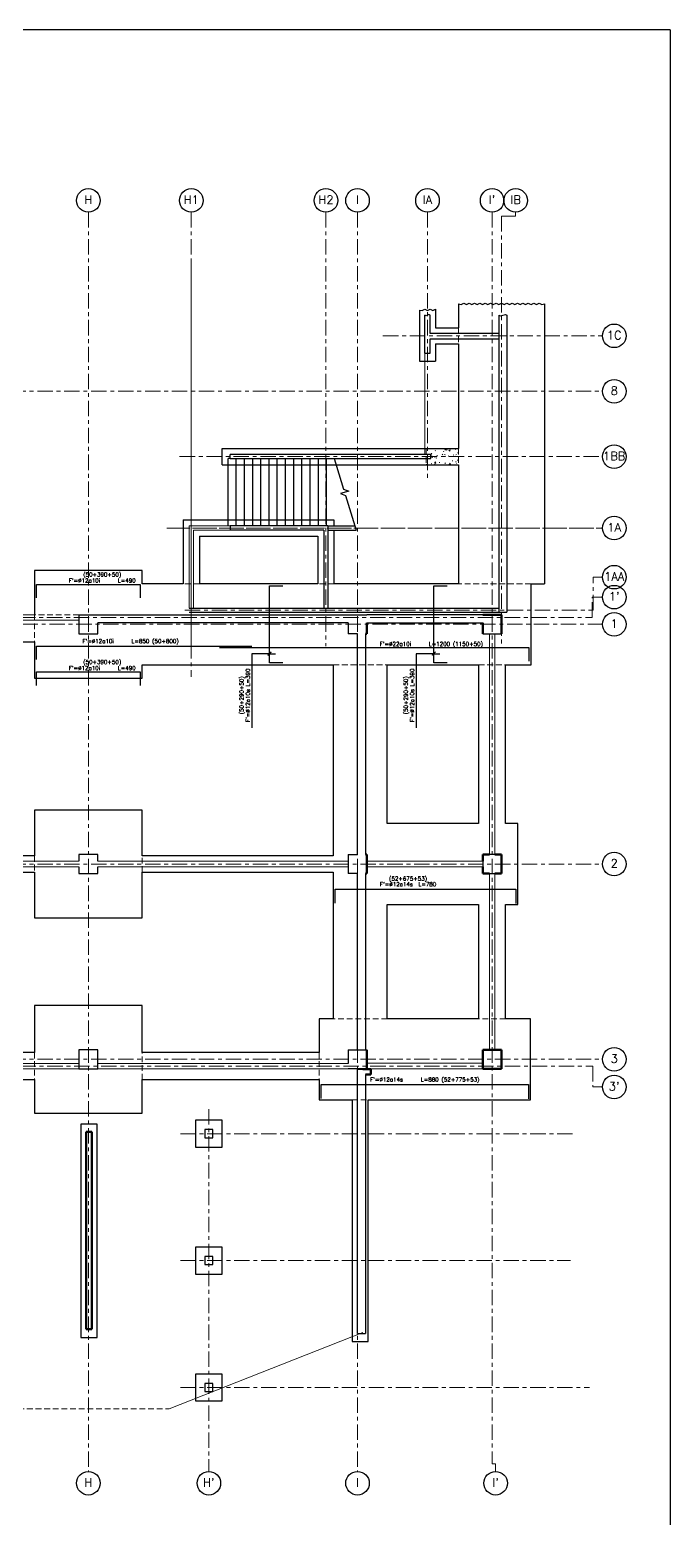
# Model space of a CAD drawing. Extents: x -4 to 6083, y -4 to 8618.
# Drawn here: x 3703 to 6083, y 3091 to 8618 of the extents above; entities that cross this region are included whole.
import ezdxf
from ezdxf.enums import TextEntityAlignment as Align
from ezdxf.xclip import XClip

# ---------------------------------------------------------------- set-up
doc = ezdxf.new("R2010")
doc.units = 0
doc.header["$LTSCALE"] = 45
doc.header["$MEASUREMENT"] = 0
doc.header["$XCLIPFRAME"] = 0
doc.linetypes.add('2017_67-100$0$Grid Line', pattern=[2.2225, 1.27, -0.3175, 0.3175, -0.3175])
doc.linetypes.add('2017_67-100$0$RLE-PROYECCION', pattern=[0.71438, 0.47625, -0.23813])
doc.layers.get('0').update_dxf_attribs({"linetype": 'CONTINUOUS'})
for name, color, linetype, lineweight in [('2017_67-100$0$A-GENM', 3, 'CONTINUOUS', 15), ('2017_67-100$0$RLE-EJE', 3, 'CONTINUOUS', 25), ('2017_67-100$0$RLE-EJES', 1, '2017_67-100$0$Grid Line', 9), ('2017_67-100$0$RLE-FUNDACION', 3, 'CONTINUOUS', 25), ('2017_67-100$0$RLE-LOSA', 3, 'CONTINUOUS', 15), ('2017_67-100$0$RLE-MURO', 3, 'CONTINUOUS', 25), ('2017_67-100$0$RLE-PILAR', 5, 'CONTINUOUS', 50), ('2017_67-100$0$RLE-PROYECCION', 2, '2017_67-100$0$RLE-PROYECCION', 15), ('2017_67-100$0$RLE-VIGA', 3, 'CONTINUOUS', 15)]:
    doc.layers.add(name, color=color, linetype=linetype, lineweight=lineweight)
for name, color, linetype in [('2017_67-100$0$CONTORNOS', 3, 'CONTINUOUS'), ('fe', 7, 'CONTINUOUS'), ('RLA-FORMATO', 7, 'CONTINUOUS'), ('TEXTOS-SM', 3, 'CONTINUOUS')]:
    doc.layers.add(name, color=color, linetype=linetype)
doc.styles.add('2017_67-100$0$ROMAND', font='romand', dxfattribs={"height": 31.5})
doc.styles.add('ROMANS', font='ROMANS.shx', dxfattribs={"height": 16.875})
doc.styles.add('ROMANS0', font='romans.shx')
doc.dimstyles.new('ING-75', dxfattribs={"dimscale": 75, "dimtxt": 0.27, "dimasz": 0.3, "dimexe": 0, "dimexo": 0, "dimgap": 0.1, "dimtad": 1, "dimdec": 1, "dimzin": 12, "dimdsep": 46, "dimtxsty": 'ROMANS', "dimblk": 'TICK1', "dimblk1": 'TICK1', "dimblk2": 'TICK1', "dimcen": 0.09, "dimclrd": 2, "dimclre": 1, "dimclrt": 3, "dimadec": 0, "dimazin": 0, "dimtfac": 1, "dimtdec": 0, "dimtix": 1, "dimtmove": 2, "dimatfit": 3, "dimldrblk": 'TICK1', "dimfxl": 0, "dimfxlon": 1, "dimtolj": 1, "dimtzin": 0, "dimarcsym": 0})

# ---------------------------------------------------------------- blocks, each defined once
blk = doc.blocks.new('2017_67-100$0$A$C275F4B4F')
at = {"layer": '2017_67-100$0$RLE-PILAR'}
for p, q in [((-7.7, -1002.5), (-7.7, -269.2)), ((-7.7, -269.2), (12.3, -269.2)), ((12.3, -269.2), (12.3, -1002.5)), ((-7.7, -1002.5), (12.3, -1002.5))]:
    blk.add_line(p, q, dxfattribs=at)
blk = doc.blocks.new('2017_67-100')
at = {"layer": '2017_67-100$0$A-GENM'}
h = blk.add_hatch(dxfattribs=at)
h.set_pattern_fill('FP_1', color=1, style=0, pattern_type=2)
h.set_pattern_definition([(50, (4817.205, 5914.94), (54.6555, -4.7815), [5.715, -62.865]), (355, (4817.205, 5914.94), (-10.5728, 57.3166), [4.572, -50.292]), (100.451, (4821.76, 5914.544), (44.0828, 52.535), [4.857, -53.427]), (46.184, (4817.205, 5930.18), (81.3237, -12.613), [8.572, -94.297]), (96.636, (4823.98, 5929.13), (71.221, 74.2287), [7.286, -80.141]), (351.184, (4817.205, 5930.18), (71.2217, 74.2274), [6.858, -75.438]), (21, (4824.825, 5926.37), (45.4846, -30.6795), [5.715, -62.865]), (326, (4824.825, 5926.37), (18.5405, 55.256), [4.572, -50.292]), (71.451, (4828.615, 5923.815), (64.025, 24.5763), [4.857, -53.427]), (37.5, (4817.205, 5914.942), (0.9261, 25.36672), [2.515, -47.168, 2.515, -48.539, -50.483]), (37.5, (4817.205, 5914.942), (0.9261, 25.36672), [-100.736, 2.515, -47.968]), (7.5, (4817.205, 5914.942), (20.0456, 30.0546), [2.515, -26.594, 2.515, -46.025, -19.241]), (7.5, (4817.205, 5914.942), (20.0456, 30.0546), [-77.648, 2.515, -16.726]), (327.5, (4800.212, 5914.942), (40.6768, -1.71882), [2.515, -16.535, 2.515, -56.921, -78.867]), (327.5, (4800.212, 5914.942), (40.6768, -1.71882), [-78.486, 2.515, -76.352]), (317.5, (4792.592, 5914.94), (44.4383, 7.6279), [2.515, -22.25, 2.515, -36.957, -56.007]), (317.5, (4792.592, 5914.94), (44.4383, 7.6279), [-64.237, 2.515, -53.492])])
h.paths.add_polyline_path([(5176.58, 7002.626), (5176.825, 7062.631), (5056.702, 7062.633), (5056.457, 7002.628), (5056.58, 7002.631)])
at = {"layer": '2017_67-100$0$CONTORNOS'}
for p, q in [((4321.065, 6775.131), (4321.065, 7025.131)), ((4328.694, 7025.131), (4321.065, 7025.131)), ((4351.565, 6775.131), (4351.565, 7025.131)), ((4382.065, 6775.131), (4382.065, 7025.131)), ((4412.565, 6775.131), (4412.565, 7025.131)), ((4443.065, 6775.131), (4443.065, 7025.131)), ((4473.565, 6775.131), (4473.565, 7025.131)), ((4504.065, 6775.131), (4504.065, 7025.131)), ((4534.565, 6775.131), (4534.565, 7025.131)), ((4565.065, 6775.131), (4565.065, 7025.131)), ((4595.565, 6775.131), (4595.565, 7025.131)), ((4626.065, 6775.131), (4626.065, 7025.131)), ((4656.565, 6775.131), (4656.565, 7025.131)), ((4687.065, 6775.131), (4687.065, 7025.131)), ((4715.865, 7025.131), (4750.262, 6912.279)), ((4750.262, 6912.279), (4769.15, 6904.759)), ((4769.15, 6904.759), (4738.779, 6895.502)), ((4738.779, 6895.502), (4757.667, 6887.982)), ((4757.667, 6887.982), (4796.637, 6760.131)), ((4692.065, 6775.131), (4792.065, 6775.131)), ((4692.065, 6760.131), (4796.637, 6760.131))]:
    blk.add_line(p, q, dxfattribs=at)
at = {"layer": '2017_67-100$0$CONTORNOS', "color": 2}
for points in [[(5032.065, 7576.907), (5042.074, 7574.613), (5052.074, 7579.613), (5057.074, 7577.113), (5062.074, 7574.613), (5072.074, 7579.613), (5077.074, 7577.113), (5082.074, 7574.613), (5092.065, 7579.608)], [(5176.58, 7599.445), (5186.588, 7597.151), (5196.588, 7602.151), (5201.588, 7599.651), (5206.588, 7597.151), (5216.588, 7602.151), (5221.588, 7599.651), (5226.588, 7597.151), (5236.588, 7602.151), (5241.588, 7599.651), (5246.588, 7597.151), (5256.588, 7602.151), (5261.588, 7599.651), (5266.588, 7597.151), (5276.588, 7602.151), (5281.588, 7599.651), (5286.588, 7597.151), (5296.588, 7602.151), (5301.588, 7599.651), (5306.588, 7597.151), (5316.588, 7602.151), (5321.588, 7599.651), (5326.588, 7597.151), (5336.588, 7602.151), (5341.588, 7599.651), (5346.588, 7597.151), (5356.588, 7602.151), (5361.588, 7599.651), (5366.588, 7597.151), (5376.588, 7602.151), (5381.588, 7599.651), (5386.588, 7597.151), (5396.588, 7602.151), (5401.588, 7599.651), (5406.588, 7597.151), (5416.588, 7602.151), (5421.588, 7599.651), (5426.588, 7597.151), (5436.588, 7602.151), (5441.588, 7599.651), (5446.588, 7597.151), (5456.588, 7602.151), (5461.588, 7599.651), (5466.588, 7597.151), (5476.588, 7602.151), (5481.588, 7599.651), (5486.588, 7597.151), (5496.59, 7599.651)], [(5072.065, 7557.68), (5067.065, 7560.18), (5057.065, 7555.18), (5052.065, 7557.68)], [(5326.588, 7557.68), (5331.588, 7555.18), (5351.588, 7560.18), (5356.588, 7557.68)]]:
    blk.add_lwpolyline(points, dxfattribs=at)
at = {"layer": '2017_67-100$0$RLE-EJE'}
for centre in [(3802.065, 7983.878), (4184.565, 7983.878), (4684.565, 7983.878), (4802.065, 7983.878), (5062.065, 7983.878), (5302.065, 7983.878), (5389.565, 7983.878), (5755.831, 7481.087), (5755.831, 7275.128), (5755.831, 7032.631), (5755.831, 6767.631), (5755.831, 6585.144), (5755.831, 6511.049), (5755.831, 6410.144), (5755.831, 5520.144), (5755.831, 4795.128), (5755.831, 4692.467), (3802.065, 3221.181), (4249.773, 3221.181), (4802.065, 3221.181), (5314.986, 3221.181)]:
    blk.add_circle(centre, 43.75, dxfattribs=at)
at = {"layer": '2017_67-100$0$RLE-EJES'}
for p, q in [((3802.065, 7940.128), (3802.065, 3264.931)), ((4184.565, 7940.128), (4184.565, 6214.889)), ((4684.565, 7940.128), (4684.565, 6329.386)), ((4802.065, 7940.128), (4802.065, 3264.931)), ((5062.065, 7940.128), (5062.065, 6940.53)), ((5302.065, 7940.128), (5302.065, 3293.475)), ((5336.588, 7925.128), (5336.588, 6327.375)), ((5389.565, 7925.128), (5336.588, 7925.128)), ((5389.565, 7940.128), (5389.565, 7925.128)), ((4184.565, 7754.723), (4184.565, 6329.386)), ((4896.581, 7481.087), (5712.081, 7481.087)), ((312.065, 7275.128), (5712.081, 7275.128)), ((4141.242, 7032.631), (5712.081, 7032.631)), ((4093.524, 6767.631), (5712.081, 6767.631)), ((4117.174, 6767.631), (5712.081, 6767.631)), ((5677.84, 6585.144), (5712.081, 6585.144)), ((5677.84, 6462.628), (5677.84, 6585.144)), ((5674.086, 6435.128), (5674.086, 6511.049)), ((5674.086, 6511.049), (5712.081, 6511.049)), ((347.924, 6435.128), (5674.086, 6435.128)), ((4160.45, 6462.628), (5677.84, 6462.628)), ((356.865, 6410.144), (5712.081, 6410.144)), ((312.065, 5520.144), (5712.081, 5520.144)), ((312.065, 4795.128), (5712.081, 4795.128)), ((349.033, 4770.128), (5676.317, 4770.128)), ((5676.317, 4770.128), (5676.317, 4692.467)), ((5676.317, 4692.467), (5712.081, 4692.467)), ((4249.773, 4610.173), (4249.773, 3264.931)), ((4143.774, 4518.9), (5603.774, 4518.9)), ((4143.774, 4047.686), (5593.774, 4047.686)), ((4143.774, 3576.472), (5663.774, 3576.472)), ((5302.065, 3293.475), (5314.986, 3293.475)), ((5314.986, 3293.475), (5314.986, 3264.931))]:
    blk.add_line(p, q, dxfattribs=at)
at = {"layer": '2017_67-100$0$RLE-FUNDACION'}
for p, q in [((5032.065, 7576.907), (5032.065, 7386.651)), ((5092.065, 7579.608), (5092.065, 7511.087)), ((5176.58, 7599.445), (5176.58, 7511.087)), ((5496.59, 7599.651), (5496.59, 6560.128)), ((5092.065, 7511.087), (5176.58, 7511.087)), ((5092.065, 7451.087), (5092.065, 7386.651)), ((5092.065, 7451.087), (5176.58, 7451.087)), ((5176.58, 7451.087), (5176.58, 7062.631)), ((5032.065, 7386.651), (5092.065, 7386.651)), ((4298.694, 7062.631), (5176.58, 7062.631)), ((4298.694, 7002.631), (4298.694, 7062.631)), ((4298.694, 7002.631), (5176.58, 7002.631)), ((5176.58, 7002.631), (5176.58, 6560.128)), ((4154.565, 6797.631), (4714.565, 6797.631)), ((4154.565, 6797.631), (4154.565, 6560.128)), ((4714.565, 6797.631), (4714.565, 6775.131)), ((4714.565, 6760.131), (4714.565, 6560.128)), ((4214.565, 6737.631), (4654.565, 6737.631)), ((4214.565, 6737.631), (4214.565, 6560.128)), ((4654.565, 6737.631), (4654.565, 6560.128)), ((3602.065, 6610.144), (3602.065, 6445.128)), ((4002.065, 6610.144), (3602.065, 6610.144)), ((4002.065, 6560.128), (4002.065, 6610.144)), ((4154.565, 6560.128), (4002.065, 6560.128)), ((4654.565, 6560.128), (4214.565, 6560.128)), ((5176.58, 6560.128), (4714.565, 6560.128)), ((5446.588, 6260.128), (5446.588, 6560.128)), ((5446.588, 6560.128), (5496.59, 6560.128)), ((2837.065, 6345.128), (3602.065, 6345.128)), ((3602.065, 6345.128), (3602.065, 6210.144)), ((4002.065, 6210.144), (4002.065, 6260.128)), ((4002.065, 6260.128), (4712.065, 6260.128)), ((4712.065, 6260.128), (4712.065, 5550.144)), ((4912.065, 5670.144), (4912.065, 6260.128)), ((4912.065, 6260.128), (5252.065, 6260.128)), ((5252.065, 6260.128), (5252.065, 5670.144)), ((5352.065, 5670.144), (5352.065, 6260.128)), ((5352.065, 6260.128), (5446.588, 6260.128)), ((3602.065, 6210.144), (4002.065, 6210.144)), ((3602.065, 5720.144), (3602.065, 5550.144)), ((4002.065, 5720.144), (3602.065, 5720.144)), ((4002.065, 5550.144), (4002.065, 5720.144)), ((5252.065, 5670.144), (4912.065, 5670.144)), ((5397.065, 5670.144), (5352.065, 5670.144)), ((5397.065, 5370.144), (5397.065, 5670.144)), ((3602.065, 5550.144), (3002.065, 5550.144)), ((4712.065, 5550.144), (4002.065, 5550.144)), ((3002.065, 5490.144), (3602.065, 5490.144)), ((3602.065, 5490.144), (3602.065, 5320.144)), ((4002.065, 5320.144), (4002.065, 5490.144)), ((4002.065, 5490.144), (4712.065, 5490.144)), ((4712.065, 5490.144), (4712.065, 4945.144)), ((4912.065, 4945.144), (4912.065, 5370.144)), ((4912.065, 5370.144), (5252.065, 5370.144)), ((5252.065, 5370.144), (5252.065, 4945.144)), ((5352.065, 4945.144), (5352.065, 5370.144)), ((5352.065, 5370.144), (5397.065, 5370.144)), ((3602.065, 5320.144), (4002.065, 5320.144)), ((3602.065, 4995.144), (3602.065, 4820.128)), ((4002.065, 4995.144), (3602.065, 4995.144)), ((4002.065, 4820.128), (4002.065, 4995.144)), ((4712.065, 4945.144), (4659.565, 4945.144)), ((4659.565, 4945.144), (4659.565, 4820.128)), ((5252.065, 4945.144), (4912.065, 4945.144)), ((5444.565, 4945.144), (5352.065, 4945.144)), ((5444.565, 4645.144), (5444.565, 4945.144)), ((3602.065, 4820.128), (3002.065, 4820.128)), ((4659.565, 4820.128), (4002.065, 4820.128)), ((3002.065, 4720.128), (3602.065, 4720.128)), ((3602.065, 4720.128), (3602.065, 4595.144)), ((4002.065, 4595.144), (4002.065, 4720.128)), ((4002.065, 4720.128), (4659.565, 4720.128)), ((4659.565, 4720.128), (4659.565, 4645.144)), ((4659.565, 4645.144), (4782.065, 4645.144)), ((4782.065, 4645.144), (4782.065, 3747.564)), ((4842.065, 3747.564), (4842.065, 4645.144)), ((4842.065, 4645.144), (5444.565, 4645.144)), ((3602.065, 4595.144), (4002.065, 4595.144)), ((3774.368, 4554.881), (3774.368, 3762.583)), ((3834.368, 4554.881), (3774.368, 4554.881)), ((3834.368, 3762.583), (3834.368, 4554.881)), ((4299.773, 4568.9), (4199.773, 4568.9)), ((4199.773, 4568.9), (4199.773, 4468.9)), ((4299.773, 4468.9), (4299.773, 4568.9)), ((4199.773, 4468.9), (4299.773, 4468.9)), ((4299.773, 4097.686), (4199.773, 4097.686)), ((4199.773, 4097.686), (4199.773, 3997.686)), ((4299.773, 3997.686), (4299.773, 4097.686)), ((4199.773, 3997.686), (4299.773, 3997.686)), ((3774.368, 3762.583), (3834.368, 3762.583)), ((4782.065, 3747.564), (4842.065, 3747.564)), ((4199.773, 3626.472), (4199.773, 3526.472)), ((4299.773, 3626.472), (4199.773, 3626.472)), ((4299.773, 3526.472), (4299.773, 3626.472)), ((4199.773, 3526.472), (4299.773, 3526.472))]:
    blk.add_line(p, q, dxfattribs=at)
at = {"layer": '2017_67-100$0$RLE-LOSA'}
for p, q in [((5052.065, 7416.651), (5052.065, 7040.131)), ((4822.065, 4758.128), (4822.065, 4760.128)), ((4101.875, 3497.297), (4822.065, 3781.017))]:
    blk.add_line(p, q, dxfattribs=at)
at = {"layer": '2017_67-100$0$RLE-MURO'}
for p, q in [((5052.065, 7416.651), (5052.065, 7557.68)), ((5072.065, 7489.837), (5072.065, 7557.68)), ((5326.588, 7557.68), (5326.588, 6455.128)), ((5356.588, 7557.68), (5356.588, 6455.128)), ((5326.588, 7489.837), (5072.065, 7489.837)), ((5072.065, 7416.651), (5072.065, 7469.837)), ((5072.065, 7469.837), (5326.588, 7469.837)), ((5052.065, 7416.651), (5072.065, 7416.651)), ((5074.088, 7040.131), (4328.694, 7040.131)), ((4328.694, 7025.131), (4328.694, 7040.131)), ((4328.694, 7025.131), (5074.088, 7025.131)), ((5074.088, 7025.131), (5074.088, 7040.131)), ((4692.065, 6775.131), (4328.694, 6775.131)), ((4328.694, 6775.131), (4328.694, 6760.131)), ((4677.065, 6760.131), (4328.694, 6760.131)), ((4677.065, 6760.131), (4677.065, 6470.128)), ((4692.065, 6775.131), (4692.065, 6470.128)), ((4177.065, 6470.128), (5326.588, 6470.128)), ((3767.065, 6445.128), (3767.065, 6375.128)), ((3767.065, 6445.128), (4837.065, 6445.128)), ((3837.065, 6375.128), (3837.065, 6415.128)), ((4767.065, 6415.128), (3837.065, 6415.128)), ((4177.065, 6455.128), (5356.588, 6455.128)), ((4767.065, 6415.128), (4767.065, 6375.128)), ((5267.065, 6445.128), (4837.065, 6445.128)), ((4837.065, 6415.128), (5267.065, 6415.128)), ((3767.065, 6375.128), (3837.065, 6375.128)), ((4802.06, 6375.128), (4767.065, 6375.128)), ((4802.065, 5555.128), (4802.065, 6375.128)), ((4832.065, 6375.128), (4832.065, 5555.128)), ((5267.065, 6375.128), (5292.065, 6375.128)), ((5292.065, 6375.128), (5312.065, 6375.128)), ((5292.065, 6375.128), (5312.065, 6375.128)), ((5312.065, 6375.128), (5337.065, 6375.128)), ((3837.065, 5555.144), (3767.065, 5555.144)), ((3767.065, 5555.144), (3767.065, 5530.144)), ((3837.065, 5530.144), (3837.065, 5555.144)), ((4767.065, 5555.128), (4802.06, 5555.128)), ((4767.065, 5555.128), (4767.065, 5485.128)), ((4837.065, 5530.144), (4837.065, 5510.144)), ((5267.065, 5530.144), (5267.065, 5510.144)), ((5312.065, 5555.128), (5292.065, 5555.128)), ((3767.065, 5510.144), (3767.065, 5485.144)), ((3767.065, 5485.144), (3837.065, 5485.144)), ((3837.065, 5485.144), (3837.065, 5510.144)), ((4802.065, 5485.128), (4767.065, 5485.128)), ((4802.065, 4830.144), (4802.065, 5485.128)), ((4832.065, 5485.128), (4832.065, 4830.144)), ((5292.065, 5485.128), (5312.065, 5485.128)), ((3837.065, 4830.128), (3767.065, 4830.128)), ((3767.065, 4830.128), (3767.065, 4760.128)), ((3837.065, 4760.128), (3837.065, 4830.128)), ((4767.065, 4830.128), (4837.065, 4830.128)), ((4767.065, 4830.128), (4767.065, 4780.128)), ((3767.065, 4760.128), (3837.065, 4760.128)), ((4837.065, 4760.128), (4767.065, 4760.128)), ((4802.065, 3777.564), (4802.065, 4758.128)), ((4802.065, 4758.128), (4822.065, 4758.128)), ((4832.065, 4738.128), (4832.065, 3777.564)), ((4264.773, 4533.9), (4234.773, 4533.9)), ((4234.773, 4533.9), (4234.773, 4503.9)), ((4264.773, 4503.9), (4264.773, 4533.9)), ((4234.773, 4503.9), (4264.773, 4503.9)), ((4264.773, 4062.686), (4234.773, 4062.686)), ((4234.773, 4062.686), (4234.773, 4032.686)), ((4264.773, 4032.686), (4264.773, 4062.686)), ((4234.773, 4032.686), (4264.773, 4032.686)), ((4802.065, 3777.564), (4832.065, 3777.564)), ((4264.774, 3591.472), (4234.774, 3591.472)), ((4234.774, 3591.472), (4234.774, 3561.472)), ((4234.774, 3561.472), (4264.774, 3561.472)), ((4264.774, 3561.472), (4264.774, 3591.472))]:
    blk.add_line(p, q, dxfattribs=at)
at = {"layer": '2017_67-100$0$RLE-PILAR'}
for p, q in [((4837.065, 6415.128), (4837.065, 6375.128)), ((5337.065, 6445.128), (5267.065, 6445.128)), ((5267.065, 6415.128), (5267.065, 6375.128)), ((5337.065, 6445.128), (5337.065, 6375.128)), ((4832.065, 6375.128), (4837.065, 6375.128)), ((4832.065, 5555.128), (4837.065, 5555.128)), ((4837.065, 5555.128), (4837.065, 5485.128)), ((5292.065, 5555.128), (5267.065, 5555.128)), ((5267.065, 5555.128), (5267.065, 5530.144)), ((5337.065, 5555.128), (5312.065, 5555.128)), ((5337.065, 5555.128), (5337.065, 5485.128)), ((4832.065, 5485.128), (4837.065, 5485.128)), ((5267.065, 5510.144), (5267.065, 5485.128)), ((5267.065, 5485.128), (5292.065, 5485.128)), ((5312.065, 5485.128), (5337.065, 5485.128)), ((4837.065, 4830.128), (4837.065, 4760.128)), ((5337.065, 4830.128), (5267.065, 4830.128)), ((5267.065, 4830.128), (5267.065, 4760.128)), ((5337.065, 4830.128), (5337.065, 4760.128)), ((4822.065, 4758.128), (4852.065, 4758.128)), ((4837.065, 4760.144), (4837.065, 4760.128)), ((4852.065, 4738.128), (4852.065, 4758.128)), ((5267.065, 4760.128), (5337.065, 4760.128)), ((4832.065, 4738.128), (4852.065, 4738.128))]:
    blk.add_line(p, q, dxfattribs=at)
at = {"layer": '2017_67-100$0$RLE-PROYECCION'}
for p, q in [((5176.58, 7511.087), (5176.58, 7451.087)), ((5056.58, 7062.631), (5056.58, 7002.631)), ((5176.58, 7062.631), (5176.58, 7002.631)), ((4214.565, 6560.128), (4154.565, 6560.128)), ((4714.565, 6560.128), (4654.565, 6560.128)), ((5446.588, 6560.128), (5176.58, 6560.128)), ((3602.065, 6445.128), (3602.065, 6345.128)), ((3767.065, 6445.128), (3602.065, 6445.128)), ((4712.065, 6260.128), (4912.065, 6260.128)), ((5252.065, 6260.128), (5352.065, 6260.128)), ((3602.065, 5550.144), (3602.065, 5490.144)), ((4002.065, 5490.144), (4002.065, 5550.144)), ((4912.065, 4945.144), (4712.065, 4945.144)), ((5352.065, 4945.144), (5252.065, 4945.144)), ((3602.065, 4820.128), (3602.065, 4720.128)), ((4002.065, 4720.128), (4002.065, 4820.128)), ((4659.565, 4820.128), (4659.565, 4720.128)), ((4782.065, 4645.144), (4842.065, 4645.144)), ((1773.601, 3497.297), (4101.875, 3497.297))]:
    blk.add_line(p, q, dxfattribs=at)
at = {"layer": '2017_67-100$0$RLE-VIGA'}
for p, q in [((4328.694, 6775.131), (4177.065, 6775.131)), ((4177.065, 6470.128), (4177.065, 6775.131)), ((4328.694, 6760.131), (4192.065, 6760.131)), ((4192.065, 6470.128), (4192.065, 6760.131)), ((3602.065, 6445.128), (2837.065, 6445.128)), ((3602.065, 6445.128), (2837.065, 6445.128)), ((3602.065, 6425.128), (2837.065, 6425.128)), ((3767.065, 6425.128), (3602.065, 6425.128)), ((5292.065, 6375.128), (5292.065, 5555.128)), ((5312.065, 5555.128), (5312.065, 6375.128)), ((2837.065, 5530.144), (3767.065, 5530.144)), ((3837.065, 5530.144), (4767.065, 5530.144)), ((5267.065, 5530.144), (4837.065, 5530.144)), ((5267.065, 5530.144), (5267.065, 5510.144)), ((5312.065, 5555.128), (5292.065, 5555.128)), ((3767.065, 5510.144), (2837.065, 5510.144)), ((4767.065, 5510.144), (3837.065, 5510.144)), ((4837.065, 5510.144), (5267.065, 5510.144)), ((5292.065, 5485.128), (5312.065, 5485.128)), ((5292.065, 5485.128), (5292.065, 4830.144)), ((5312.065, 4830.144), (5312.065, 5485.128)), ((2997.065, 4780.128), (3607.065, 4780.128)), ((3607.065, 4760.128), (2997.065, 4760.128)), ((3607.065, 4780.128), (3767.065, 4780.128)), ((3767.065, 4760.128), (3607.065, 4760.128)), ((3837.065, 4780.128), (3997.065, 4780.128)), ((3997.065, 4760.128), (3837.065, 4760.128)), ((3997.065, 4780.128), (4661.065, 4780.128)), ((4661.065, 4760.128), (3997.065, 4760.128)), ((4661.065, 4780.128), (4767.065, 4780.128)), ((4767.065, 4760.128), (4661.065, 4760.128)), ((5267.065, 4780.144), (4837.065, 4780.144)), ((4837.065, 4760.144), (5267.065, 4760.144))]:
    blk.add_line(p, q, dxfattribs=at)
blk.add_blockref('2017_67-100$0$A$C275F4B4F', (3802.065, 4795.128))
at = {"layer": '2017_67-100$0$RLE-EJE', "color": 5, "char_height": 31.25, "width": 1, "attachment_point": 2, "line_spacing_factor": 0.941778, "style": '2017_67-100$0$ROMAND'}
for s, insert in [('H', (3802.074, 8002.194)), ('H1', (4184.574, 8002.194)), ('H2', (4684.574, 8002.194)), ('I', (4802.074, 8002.194)), ('IA', (5062.074, 8002.194)), ("I'", (5302.074, 8002.194)), ('IB', (5389.574, 8002.194)), ('1C', (5755.637, 7499.219)), ('8', (5755.637, 7293.259)), ('1BB', (5755.637, 7050.762)), ('1A', (5755.637, 6785.762)), ('1AA', (5755.637, 6603.276)), ("1'", (5755.637, 6529.181)), ('1', (5755.637, 6428.276)), ('2', (5755.637, 5538.276)), ('3', (5755.637, 4813.259)), ("3'", (5755.637, 4710.598)), ('H', (3802.074, 3239.497)), ("H'", (4249.783, 3239.497)), ('I', (4802.074, 3239.497)), ("I'", (5314.996, 3239.497))]:
    blk.add_mtext(s, dxfattribs=dict(at, insert=insert))
blk = doc.blocks.new('TICK1')
at = {"color": 2}
for points in [[(0, 0), (-1, 0)], [(0, 0), (1, 0)]]:
    blk.add_lwpolyline(points, dxfattribs=at)
at = {"color": 2, "const_width": 0.2}
blk.add_lwpolyline([(-0.3, -0.3), (0.3, 0.3)], dxfattribs=at)

msp = doc.modelspace()

# ---------------------------------------------------------------- linework, layer by layer
at = {"layer": 'fe'}
for points in [[(3727.6, 6507.9), (3727.6, 6557.9), (4113.6, 6557.9), (4113.6, 6507.9)], [(4643.6, 6267.1), (4593.6, 6267.1), (4593.6, 6553.1), (4643.6, 6553.1)], [(5253.9, 6267.1), (5203.9, 6267.1), (5203.9, 6553.1), (5253.9, 6553.1)], [(3727.6, 6279.4), (3727.6, 6329.4), (4527.6, 6329.4)], [(5558.2, 6273), (5558.2, 6323), (4408.2, 6323)], [(3727.6, 6183.1), (3727.6, 6233.1), (4113.6, 6233.1), (4113.6, 6183.1)], [(4837.6, 5374.8), (4837.6, 5426.8), (5508.6, 5426.8), (5508.6, 5373.8)], [(4785.1, 4649.9), (4785.1, 4701.9), (5556.1, 4701.9), (5556.1, 4648.9)]]:
    msp.add_lwpolyline(points, dxfattribs=at)
at = {"layer": 'RLA-FORMATO', "color": 6, "linetype": 'Continuous'}
for q in [(0, 8617.5), (6082.5, 0)]:
    msp.add_line((6082.5, 8617.5), q, dxfattribs=at)

# ---------------------------------------------------------------- block references
ref = msp.add_blockref('2017_67-100', (118.6, 0))
XClip(ref).set_block_clipping_path([(100.2348287076, 3085.6938788593), (5901.4263983276, 8269.0292092424)])

# ---------------------------------------------------------------- texts
at = {"layer": 'TEXTOS-SM', "style": 'ROMANS0'}
for s, p in [("F'=%%C12a10i     L=490", (3972.1, 6565)), ('(50+390+50)', (3972.1, 6587.4)), ("F'=%%C12a10i     L=850 (50+800)", (4077.6, 6340.1)), ("F'=%%C22a10i     L=1200 (1150+50)", (5194.9, 6329.5)), ("F'=%%C12a10i     L=490", (3972.1, 6240.2)), ('(50+390+50)', (3972.1, 6262.6)), ('(52+675+53)', (5108.5, 5458.4)), ("F'=%%C12a14s  L=780", (5108.5, 5437.5))]:
    msp.add_text(s, height=15, dxfattribs=at).set_placement(p, align=Align.CENTER)
for s, rotation, p in [('(50+290+50)', 90, (4497.2, 6146.6)), ("F'=%%C12a10s L=390", 90, (4520.7, 6146.6)), ('(50+290+50)', 90, (5107.5, 6146.6)), ("F'=%%C12a10s L=390", 90, (5131, 6146.6)), ("F'=%%C12a14s     L=880 (52+775+53)", 360, (5170.6, 4712.6))]:
    msp.add_text(s, height=15, rotation=rotation, dxfattribs=at).set_placement(p, align=Align.CENTER)

# ---------------------------------------------------------------- leaders
at = {"layer": 'fe'}
for points in [[(4593.6, 6301.1), (4528.2, 6301.1), (4528.2, 6025.9)], [(5203.9, 6301.1), (5138.5, 6301.1), (5138.5, 6025.9)]]:
    msp.add_leader(points, dimstyle='ING-75', override={"dimgap": 0.1, "dimtad": 0}, dxfattribs=at)

doc.saveas('drawing.dxf')
